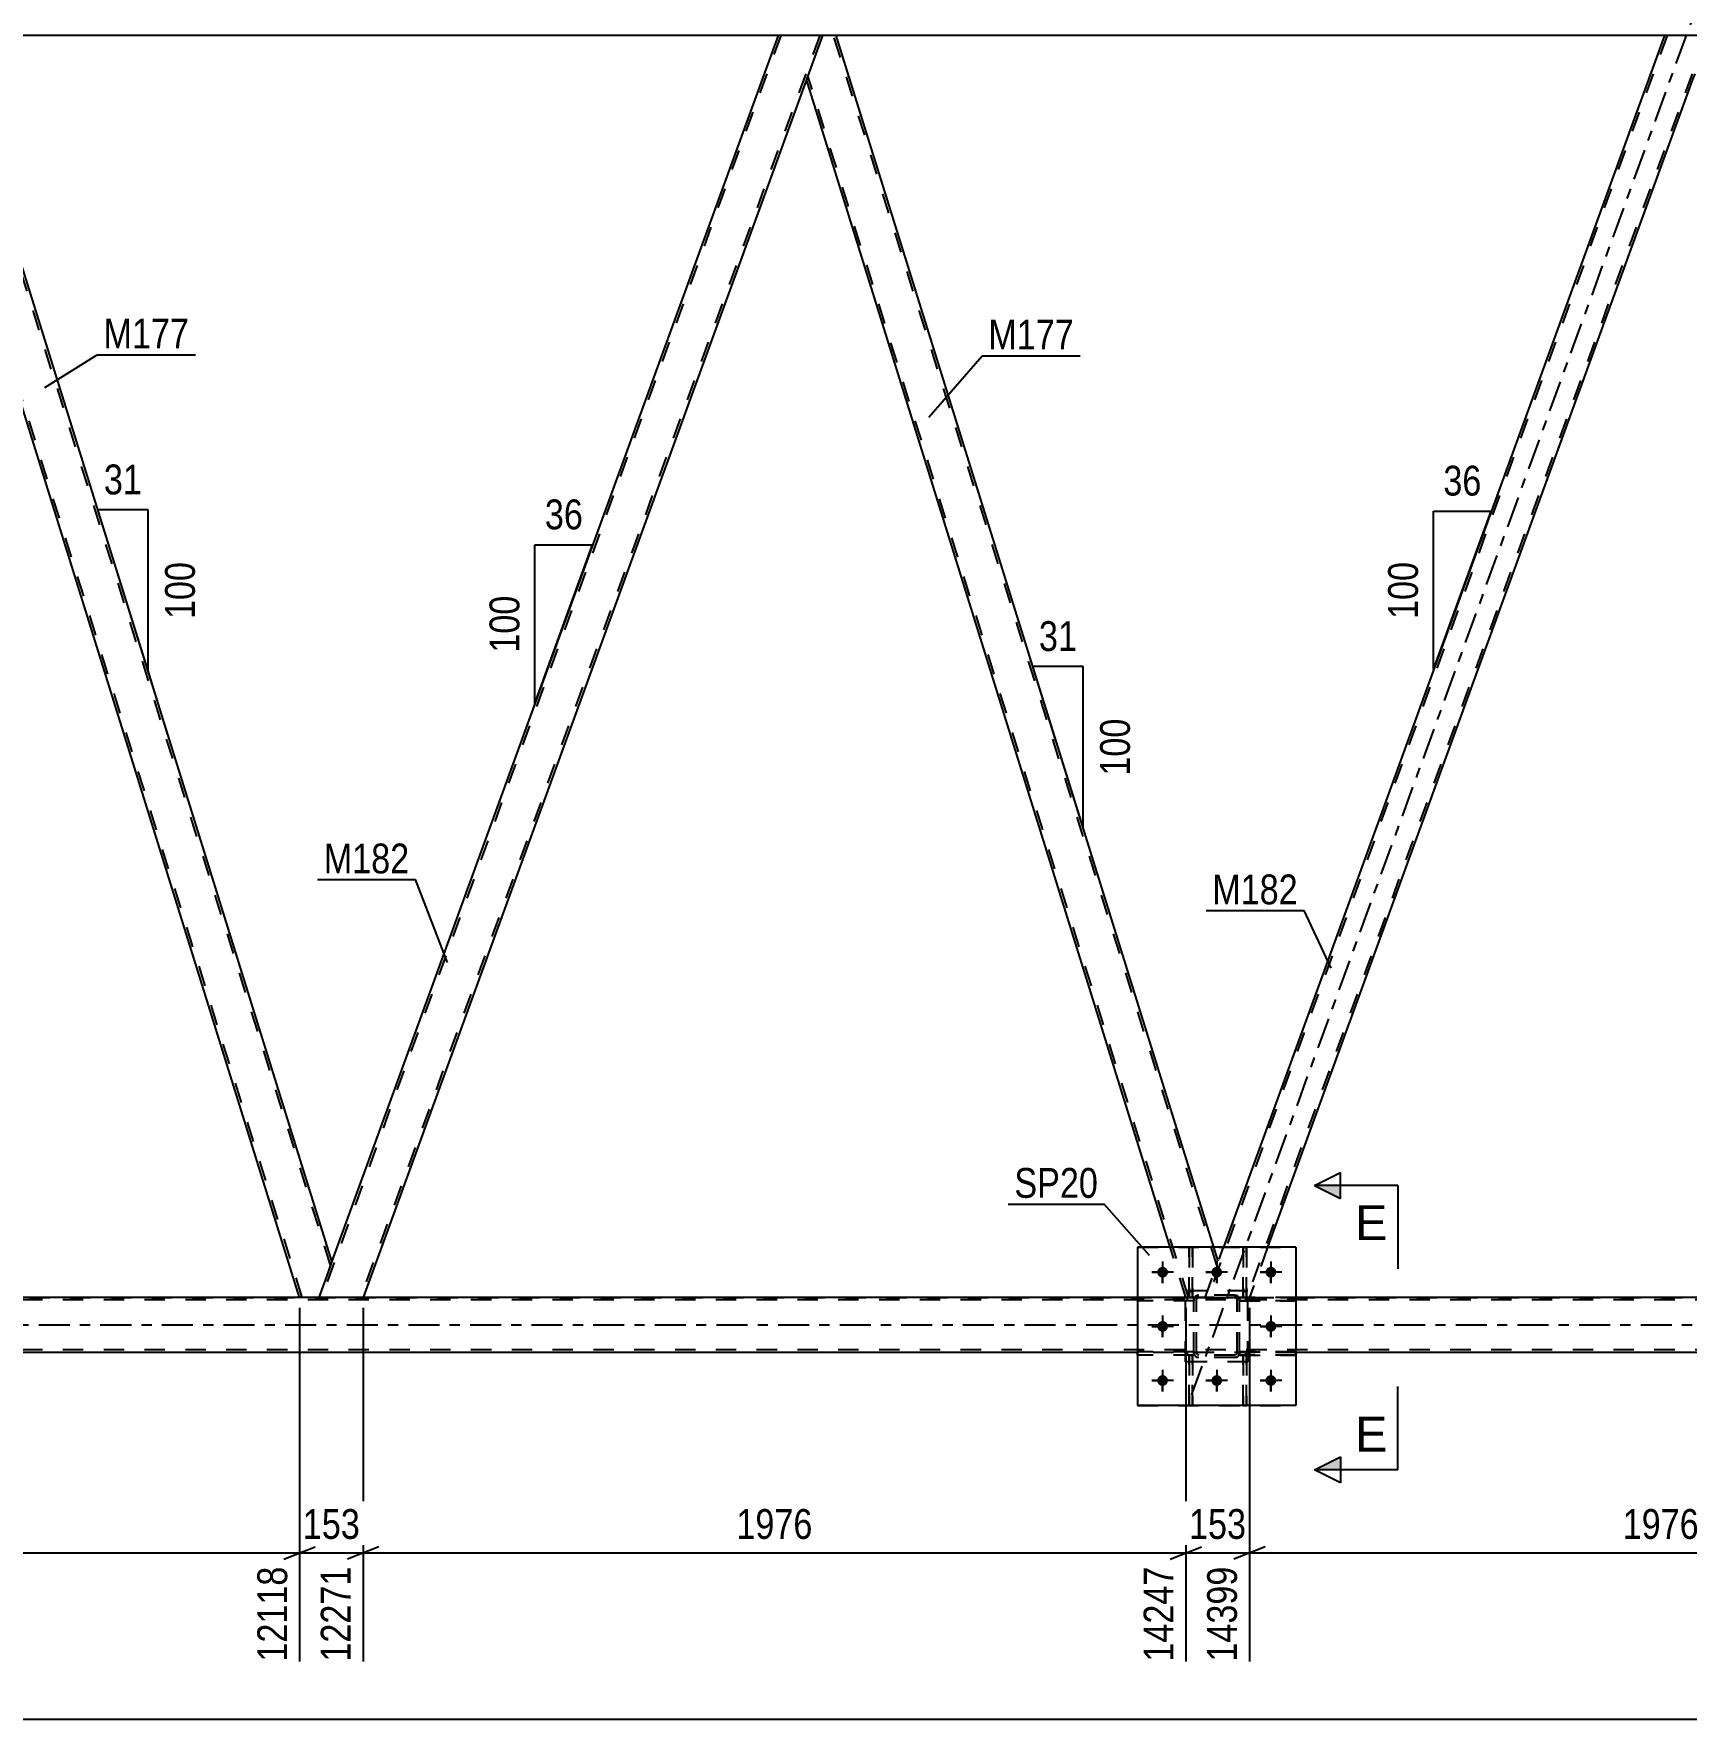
# Model space of a CAD drawing. Header units: millimetres. Extents: x 0 to 841, y 0 to 594.
# Drawn here: x 487.8 to 646.5, y 294.1 to 456 of the extents above; entities that cross this region are included whole.
import ezdxf

# ---------------------------------------------------------------- set-up
doc = ezdxf.new("R2010")
doc.units = ezdxf.units.MM
doc.linetypes.add('DXK_LINE_DOT2', pattern=[3.9198, 1.9599, -1.9599])
doc.linetypes.add('DXK_LINE_DOT3', pattern=[5.9187, 2.979, -0.9799, 0.9799, -0.9799])
doc.styles.add('Arial', font='ARIAL.TTF', dxfattribs={"height": 0.2})
doc.styles.add('Arial Narrow', font='ARIALN.TTF', dxfattribs={"height": 0.2})

# ---------------------------------------------------------------- blocks, each defined once
blk = doc.blocks.new('Part-814521729-3732 - 3269')
at = {"color": 7, "linetype": 'DXK_LINE_DOT3'}
blk.add_line((599.02, 325.23), (649.98, 465.25), dxfattribs=at)
at = {"color": 7, "linetype": 'DXK_LINE_DOT2'}
for p, q in [((644.69, 455.85), (600.57, 334.63)), ((648.43, 455.85), (604.31, 334.63)), ((648.69, 455.85), (647.14, 451.6)), ((600.31, 334.63), (602.07, 339.45)), ((606.32, 339.45), (604.57, 334.63)), ((604.57, 334.63), (600.31, 334.63))]:
    blk.add_line(p, q, dxfattribs=at)
at = {"color": 2, "linetype": 'Continuous'}
for p, q in [((644.43, 455.85), (602.07, 339.45)), ((648.69, 455.85), (644.43, 455.85)), ((647.14, 451.6), (606.32, 339.45))]:
    blk.add_line(p, q, dxfattribs=at)
blk = doc.blocks.new('Part-814521729-3477 - 3269')
at = {"color": 7, "linetype": 'DXK_LINE_DOT2'}
for p, q in [((598.78, 334.61), (598.78, 339.46)), ((598.78, 339.46), (599.1, 339.46)), ((599.1, 339.46), (599.1, 334.61)), ((598.78, 335.21), (599.1, 335.21)), ((599.1, 334.61), (598.78, 334.61))]:
    blk.add_line(p, q, dxfattribs=at)
blk = doc.blocks.new('Part-814521729-3480 - 3269')
at = {"color": 7, "linetype": 'DXK_LINE_DOT2'}
for p, q in [((603.98, 334.61), (603.98, 339.46)), ((603.98, 339.46), (604.3, 339.46)), ((604.3, 339.46), (604.3, 334.61)), ((603.98, 335.21), (604.3, 335.21)), ((604.3, 334.61), (603.98, 334.61))]:
    blk.add_line(p, q, dxfattribs=at)
blk = doc.blocks.new('Part-814521729-3491 - 3269')
at = {"color": 7, "linetype": 'DXK_LINE_DOT2'}
for p, q in [((598.78, 324.26), (598.78, 329.09)), ((598.78, 329.09), (599.1, 329.09)), ((599.1, 329.09), (599.1, 324.26)), ((598.78, 328.49), (599.1, 328.49)), ((599.1, 324.26), (598.78, 324.26))]:
    blk.add_line(p, q, dxfattribs=at)
blk = doc.blocks.new('Part-814521729-3494 - 3269')
at = {"color": 7, "linetype": 'DXK_LINE_DOT2'}
for p, q in [((603.98, 324.26), (603.98, 329.09)), ((603.98, 329.09), (604.3, 329.09)), ((604.3, 329.09), (604.3, 324.26)), ((603.98, 328.49), (604.3, 328.49)), ((604.3, 324.26), (603.98, 324.26))]:
    blk.add_line(p, q, dxfattribs=at)
blk = doc.blocks.new('Part-814521729-3647 - 3269')
at = {"color": 7, "linetype": 'DXK_LINE_DOT2'}
for p, q in [((599.23, 334.37), (599.26, 334.56)), ((599.26, 334.56), (599.23, 334.37)), ((599.23, 329.33), (599.23, 334.37)), ((599.47, 334.37), (599.48, 334.47)), ((599.47, 329.33), (599.47, 334.37)), ((599.48, 334.47), (599.54, 334.54)), ((599.52, 334.82), (599.71, 334.85)), ((599.71, 334.85), (599.52, 334.82)), ((599.54, 334.54), (599.61, 334.6)), ((599.61, 334.6), (599.71, 334.61)), ((603.15, 334.85), (599.71, 334.85)), ((599.71, 334.61), (603.15, 334.61)), ((603.15, 334.85), (603.33, 334.82)), ((603.33, 334.82), (603.15, 334.85)), ((603.15, 334.61), (603.24, 334.6)), ((603.24, 334.6), (603.32, 334.54)), ((603.32, 334.54), (603.37, 334.47)), ((603.37, 334.47), (603.39, 334.37)), ((603.39, 329.33), (603.39, 334.37)), ((603.59, 334.56), (603.63, 334.37)), ((603.63, 334.37), (603.59, 334.56)), ((603.63, 329.33), (603.63, 334.37)), ((599.26, 329.15), (599.23, 329.33)), ((599.23, 329.33), (599.26, 329.15)), ((599.48, 329.24), (599.47, 329.33)), ((599.54, 329.17), (599.48, 329.24)), ((599.71, 328.85), (599.52, 328.89)), ((599.52, 328.89), (599.71, 328.85)), ((599.61, 329.11), (599.54, 329.17)), ((599.71, 329.09), (599.61, 329.11)), ((603.15, 329.09), (599.71, 329.09)), ((603.15, 328.85), (599.71, 328.85)), ((603.24, 329.11), (603.15, 329.09)), ((603.33, 328.89), (603.15, 328.85)), ((603.15, 328.85), (603.33, 328.89)), ((603.32, 329.17), (603.24, 329.11)), ((603.37, 329.24), (603.32, 329.17)), ((603.39, 329.33), (603.37, 329.24)), ((603.63, 329.33), (603.59, 329.15)), ((603.59, 329.15), (603.63, 329.33))]:
    blk.add_line(p, q, dxfattribs=at)
at = {"color": 7, "linetype": 'DXK_LINE_DOT3'}
blk.add_line((601.43, 331.85), (601.43, 331.85), dxfattribs=at)
at = {"color": 7, "linetype": 'DXK_LINE_DOT2'}
for centre, start, end in [((599.71, 334.37), 112.5, 157.5), ((599.71, 334.37), 112.5, 157.5), ((603.15, 334.37), 22.5, 67.5), ((603.15, 334.37), 22.5, 67.5), ((599.71, 329.33), 202.5, 247.5), ((599.71, 329.33), 202.5, 247.5), ((603.15, 329.33), 292.5, 337.5), ((603.15, 329.33), 292.5, 337.5)]:
    blk.add_arc(centre, 0.48, start, end, dxfattribs=at)
blk = doc.blocks.new('Part-814521729-3526 - 3269')
at = {"color": 7, "linetype": 'DXK_LINE_DOT2'}
for p, q in [((599.23, 334.62), (593.83, 334.62)), ((593.83, 334.3), (593.83, 334.62)), ((599.23, 334.3), (593.83, 334.3)), ((598.63, 334.3), (598.63, 334.62)), ((599.23, 334.62), (599.23, 334.3))]:
    blk.add_line(p, q, dxfattribs=at)
blk = doc.blocks.new('Part-814521729-3527 - 3269')
at = {"color": 7, "linetype": 'DXK_LINE_DOT2'}
for p, q in [((599.23, 329.42), (593.83, 329.42)), ((593.83, 329.1), (593.83, 329.42)), ((599.23, 329.1), (593.83, 329.1)), ((598.63, 329.1), (598.63, 329.42)), ((599.23, 329.42), (599.23, 329.1))]:
    blk.add_line(p, q, dxfattribs=at)
blk = doc.blocks.new('Part-814521729-3531 - 3269')
at = {"color": 7, "linetype": 'DXK_LINE_DOT2'}
for p, q in [((604.43, 335.26), (598.43, 335.26)), ((598.43, 328.46), (598.43, 335.26)), ((604.43, 328.46), (604.43, 335.26)), ((604.43, 328.46), (598.43, 328.46))]:
    blk.add_line(p, q, dxfattribs=at)
blk = doc.blocks.new('Part-814521729-3659 - 3269')
at = {"color": 7, "linetype": 'DXK_LINE_DOT2'}
for p, q in [((559.55, 455.85), (515.43, 334.63)), ((563.3, 455.85), (519.18, 334.63)), ((563.55, 455.85), (562.01, 451.6)), ((516.44, 338.1), (515.18, 334.63)), ((519.43, 334.63), (515.18, 334.63))]:
    blk.add_line(p, q, dxfattribs=at)
at = {"color": 2, "linetype": 'Continuous'}
for p, q in [((559.3, 455.85), (516.44, 338.1)), ((563.55, 455.85), (559.3, 455.85)), ((562.01, 451.6), (519.43, 334.63))]:
    blk.add_line(p, q, dxfattribs=at)
blk = doc.blocks.new('Part-814521729-3695 - 3269')
at = {"color": 7, "linetype": 'DXK_LINE_DOT2'}
for p, q in [((603.63, 329.1), (603.63, 329.42)), ((603.63, 329.42), (609.03, 329.42)), ((609.03, 329.1), (603.63, 329.1)), ((604.23, 329.1), (604.23, 329.42)), ((609.03, 329.42), (609.03, 329.1))]:
    blk.add_line(p, q, dxfattribs=at)
blk = doc.blocks.new('Part-814521729-3562 - 3269')
at = {"color": 2, "linetype": 'Continuous'}
for p, q in [((563.55, 455.85), (562.01, 451.6)), ((564.87, 455.85), (563.55, 455.85)), ((601.15, 339.45), (564.87, 455.85)), ((596.96, 339.45), (562.01, 451.6))]:
    blk.add_line(p, q, dxfattribs=at)
at = {"color": 7, "linetype": 'DXK_LINE_DOT2'}
for p, q in [((601.44, 337.73), (564.62, 455.85)), ((598.72, 334.63), (562.14, 451.97)), ((598.47, 334.63), (596.96, 339.45)), ((601.57, 338.1), (601.15, 339.45)), ((600.31, 334.63), (601.57, 338.1)), ((598.47, 334.63), (600.31, 334.63))]:
    blk.add_line(p, q, dxfattribs=at)
blk = doc.blocks.new('Part-814521729-3649 - 3269')
at = {"color": 7, "linetype": 'DXK_LINE_DOT2'}
for p, q in [((593.83, 339.45), (609.03, 339.45)), ((593.83, 339.45), (593.83, 324.25)), ((609.03, 339.45), (609.03, 324.25)), ((593.83, 324.25), (609.03, 324.25))]:
    blk.add_line(p, q, dxfattribs=at)
blk = doc.blocks.new('Part-814521729-3574 - 3269')
at = {"color": 7, "linetype": 'DXK_LINE_DOT2'}
for p, q in [((604.3, 329.09), (603.98, 329.09)), ((603.98, 329.09), (603.98, 324.26)), ((604.3, 324.26), (604.3, 329.09)), ((603.98, 328.49), (604.3, 328.49)), ((603.98, 324.26), (604.3, 324.26))]:
    blk.add_line(p, q, dxfattribs=at)
blk = doc.blocks.new('Part-814521729-3575 - 3269')
at = {"color": 7, "linetype": 'DXK_LINE_DOT2'}
for p, q in [((609.03, 334.62), (603.63, 334.62)), ((603.63, 334.62), (603.63, 334.3)), ((603.63, 334.3), (609.03, 334.3)), ((604.23, 334.3), (604.23, 334.62)), ((609.03, 334.3), (609.03, 334.62))]:
    blk.add_line(p, q, dxfattribs=at)
blk = doc.blocks.new('Part-814521729-3576 - 3269')
at = {"color": 7, "linetype": 'DXK_LINE_DOT2'}
for p, q in [((609.03, 329.42), (603.63, 329.42)), ((603.63, 329.42), (603.63, 329.1)), ((603.63, 329.1), (609.03, 329.1)), ((604.23, 329.1), (604.23, 329.42)), ((609.03, 329.1), (609.03, 329.42))]:
    blk.add_line(p, q, dxfattribs=at)
blk = doc.blocks.new('Part-814521729-3626 - 3269')
at = {"color": 7, "linetype": 'DXK_LINE_DOT2'}
for p, q in [((603.63, 334.3), (603.63, 334.62)), ((603.63, 334.62), (609.03, 334.62)), ((609.03, 334.3), (603.63, 334.3)), ((604.23, 334.3), (604.23, 334.62)), ((609.03, 334.62), (609.03, 334.3))]:
    blk.add_line(p, q, dxfattribs=at)
blk = doc.blocks.new('Part-814521729-3636 - 3269')
at = {"color": 2, "linetype": 'Continuous'}
for p, q in [((476.87, 451.6), (478.42, 455.85)), ((479.74, 455.85), (478.42, 455.85)), ((516.44, 338.1), (479.74, 455.85)), ((513.33, 334.63), (476.87, 451.6)), ((516.17, 337.36), (515.18, 334.63)), ((516.44, 338.1), (516.17, 337.36))]:
    blk.add_line(p, q, dxfattribs=at)
at = {"color": 7, "linetype": 'DXK_LINE_DOT2'}
for p, q in [((516.3, 337.73), (479.49, 455.85)), ((513.58, 334.63), (477.01, 451.97)), ((515.18, 334.63), (513.33, 334.63))]:
    blk.add_line(p, q, dxfattribs=at)
blk = doc.blocks.new('Part-814521729-3640 - 3269')
at = {"color": 2, "linetype": 'Continuous'}
blk.add_line((604.3, 339.46), (603.98, 339.46), dxfattribs=at)
at = {"color": 7, "linetype": 'DXK_LINE_DOT2'}
for p, q in [((603.98, 339.46), (603.98, 334.61)), ((604.3, 334.61), (604.3, 339.46)), ((603.98, 335.21), (604.3, 335.21)), ((603.98, 334.61), (604.3, 334.61))]:
    blk.add_line(p, q, dxfattribs=at)
blk = doc.blocks.new('Part-814521729-3643 - 3269')
at = {"color": 2, "linetype": 'Continuous'}
blk.add_line((599.1, 339.46), (598.78, 339.46), dxfattribs=at)
at = {"color": 7, "linetype": 'DXK_LINE_DOT2'}
for p, q in [((598.78, 339.46), (598.78, 334.61)), ((599.1, 334.61), (599.1, 339.46)), ((598.78, 335.21), (599.1, 335.21)), ((598.78, 334.61), (599.1, 334.61))]:
    blk.add_line(p, q, dxfattribs=at)
blk = doc.blocks.new('Part-814521729-3654 - 3269')
at = {"color": 2, "linetype": 'Continuous'}
for p, q in [((609.03, 339.45), (593.83, 339.45)), ((593.83, 339.45), (593.83, 324.25)), ((609.03, 339.45), (609.03, 324.25)), ((609.03, 324.25), (593.83, 324.25))]:
    blk.add_line(p, q, dxfattribs=at)
blk = doc.blocks.new('Part-814521729-3660 - 3269')
at = {"color": 7, "linetype": 'DXK_LINE_DOT2'}
for p, q in [((599.23, 329.42), (593.83, 329.42)), ((593.83, 329.42), (593.83, 329.1)), ((599.23, 329.1), (593.83, 329.1)), ((598.63, 329.1), (598.63, 329.42)), ((599.23, 329.1), (599.23, 329.42))]:
    blk.add_line(p, q, dxfattribs=at)
blk = doc.blocks.new('Part-814521729-3675 - 3269')
at = {"color": 2, "linetype": 'Continuous'}
for p, q in [((559.3, 455.85), (479.74, 455.85)), ((644.43, 455.85), (564.87, 455.85))]:
    blk.add_line(p, q, dxfattribs=at)
at = {"color": 7, "linetype": 'DXK_LINE_DOT2'}
for p, q in [((564.87, 455.85), (559.3, 455.85)), ((650.01, 455.85), (644.43, 455.85))]:
    blk.add_line(p, q, dxfattribs=at)
blk = doc.blocks.new('Part-814521729-3697 - 3269')
at = {"color": 7, "linetype": 'DXK_LINE_DOT2'}
for p, q in [((599.23, 334.37), (599.26, 334.56)), ((599.26, 334.56), (599.23, 334.37)), ((599.23, 329.33), (599.23, 334.37)), ((599.47, 334.37), (599.48, 334.47)), ((599.47, 329.33), (599.47, 334.37)), ((599.48, 334.47), (599.54, 334.54)), ((599.52, 334.82), (599.71, 334.85)), ((599.71, 334.85), (599.52, 334.82)), ((599.54, 334.54), (599.61, 334.6)), ((599.61, 334.6), (599.71, 334.61)), ((603.15, 334.85), (599.71, 334.85)), ((599.71, 334.61), (603.15, 334.61)), ((603.15, 334.85), (603.33, 334.82)), ((603.33, 334.82), (603.15, 334.85)), ((603.15, 334.61), (603.24, 334.6)), ((603.24, 334.6), (603.32, 334.54)), ((603.32, 334.54), (603.37, 334.47)), ((603.37, 334.47), (603.39, 334.37)), ((603.39, 329.33), (603.39, 334.37)), ((603.59, 334.56), (603.63, 334.37)), ((603.63, 334.37), (603.59, 334.56)), ((603.63, 329.33), (603.63, 334.37)), ((599.26, 329.15), (599.23, 329.33)), ((599.23, 329.33), (599.26, 329.15)), ((599.48, 329.24), (599.47, 329.33)), ((599.54, 329.17), (599.48, 329.24)), ((599.71, 328.85), (599.52, 328.89)), ((599.52, 328.89), (599.71, 328.85)), ((599.61, 329.11), (599.54, 329.17)), ((599.71, 329.09), (599.61, 329.11)), ((603.15, 329.09), (599.71, 329.09)), ((603.15, 328.85), (599.71, 328.85)), ((603.24, 329.11), (603.15, 329.09)), ((603.33, 328.89), (603.15, 328.85)), ((603.15, 328.85), (603.33, 328.89)), ((603.32, 329.17), (603.24, 329.11)), ((603.37, 329.24), (603.32, 329.17)), ((603.39, 329.33), (603.37, 329.24)), ((603.63, 329.33), (603.59, 329.15)), ((603.59, 329.15), (603.63, 329.33))]:
    blk.add_line(p, q, dxfattribs=at)
at = {"color": 7, "linetype": 'DXK_LINE_DOT3'}
blk.add_line((601.43, 331.85), (601.43, 331.85), dxfattribs=at)
at = {"color": 7, "linetype": 'DXK_LINE_DOT2'}
for centre, start, end in [((599.71, 334.37), 112.5, 157.5), ((599.71, 334.37), 112.5, 157.5), ((603.15, 334.37), 22.5, 67.5), ((603.15, 334.37), 22.5, 67.5), ((599.71, 329.33), 202.5, 247.5), ((599.71, 329.33), 202.5, 247.5), ((603.15, 329.33), 292.5, 337.5), ((603.15, 329.33), 292.5, 337.5)]:
    blk.add_arc(centre, 0.48, start, end, dxfattribs=at)
blk = doc.blocks.new('Part-814521729-3698 - 3269')
at = {"color": 7, "linetype": 'DXK_LINE_DOT2'}
for p, q in [((604.43, 335.26), (598.43, 335.26)), ((598.43, 328.46), (598.43, 335.26)), ((604.43, 328.46), (604.43, 335.26)), ((604.43, 328.46), (598.43, 328.46))]:
    blk.add_line(p, q, dxfattribs=at)
blk = doc.blocks.new('Part-814521729-3705 - 3269')
at = {"color": 7, "linetype": 'DXK_LINE_DOT2'}
for p, q in [((599.1, 329.09), (598.78, 329.09)), ((598.78, 329.09), (598.78, 324.26)), ((599.1, 324.26), (599.1, 329.09)), ((598.78, 328.49), (599.1, 328.49)), ((598.78, 324.26), (599.1, 324.26))]:
    blk.add_line(p, q, dxfattribs=at)
blk = doc.blocks.new('Bolt-814521729-3713 - 3269')
at = {"color": 1, "linetype": 'Continuous'}
for p, q in [((595.19, 337.05), (595.88, 337.05)), ((596.23, 338.09), (596.23, 337.4)), ((597.27, 337.05), (596.57, 337.05)), ((600.39, 337.05), (601.08, 337.05)), ((601.43, 338.09), (601.43, 337.4)), ((602.47, 337.05), (601.77, 337.05)), ((605.59, 337.05), (606.28, 337.05)), ((606.63, 338.09), (606.63, 337.4)), ((607.67, 337.05), (606.97, 337.05)), ((596.23, 336.01), (596.23, 336.71)), ((601.43, 336.01), (601.43, 336.71)), ((606.63, 336.01), (606.63, 336.71)), ((596.23, 332.89), (596.23, 332.2)), ((606.63, 332.89), (606.63, 332.2)), ((595.19, 331.85), (595.88, 331.85)), ((596.23, 330.81), (596.23, 331.51)), ((597.27, 331.85), (596.57, 331.85)), ((605.59, 331.85), (606.28, 331.85)), ((606.63, 330.81), (606.63, 331.51)), ((607.67, 331.85), (606.97, 331.85)), ((596.23, 327.69), (596.23, 327)), ((601.43, 327.69), (601.43, 327)), ((606.63, 327.69), (606.63, 327)), ((595.19, 326.65), (595.88, 326.65)), ((596.23, 325.61), (596.23, 326.31)), ((597.27, 326.65), (596.57, 326.65)), ((600.39, 326.65), (601.08, 326.65)), ((601.43, 325.61), (601.43, 326.31)), ((602.47, 326.65), (601.77, 326.65)), ((605.59, 326.65), (606.28, 326.65)), ((606.63, 325.61), (606.63, 326.31)), ((607.67, 326.65), (606.97, 326.65))]:
    blk.add_line(p, q, dxfattribs=at)
blk = doc.blocks.new('Bolt-814521729-3714 - 3269')
at = {"linetype": 'Continuous'}
for points in [[(596.75, 337.05, -1), (595.71, 337.05, -1)], [(601.95, 337.05, -1), (600.91, 337.05, -1)], [(607.15, 337.05, -1), (606.11, 337.05, -1)], [(596.75, 331.85, -1), (595.71, 331.85, -1)], [(607.15, 331.85, -1), (606.11, 331.85, -1)], [(596.75, 326.65, -1), (595.71, 326.65, -1)], [(601.95, 326.65, -1), (600.91, 326.65, -1)], [(607.15, 326.65, -1), (606.11, 326.65, -1)]]:
    blk.add_hatch(color=1, dxfattribs=at).paths.add_polyline_path(points)
at = {"color": 1, "linetype": 'Continuous'}
for p, q in [((597.27, 337.05), (595.19, 337.05)), ((596.23, 338.09), (596.23, 336.01)), ((602.47, 337.05), (600.39, 337.05)), ((601.43, 338.09), (601.43, 336.01)), ((607.67, 337.05), (605.59, 337.05)), ((606.63, 338.09), (606.63, 336.01)), ((596.23, 332.89), (596.23, 330.81)), ((606.63, 332.89), (606.63, 330.81)), ((597.27, 331.85), (595.19, 331.85)), ((607.67, 331.85), (605.59, 331.85)), ((596.23, 327.69), (596.23, 325.61)), ((601.43, 327.69), (601.43, 325.61)), ((606.63, 327.69), (606.63, 325.61)), ((597.27, 326.65), (595.19, 326.65)), ((602.47, 326.65), (600.39, 326.65)), ((607.67, 326.65), (605.59, 326.65))]:
    blk.add_line(p, q, dxfattribs=at)
blk = doc.blocks.new('Part-814521729-3747 - 3269')
at = {"color": 7, "linetype": 'DXK_LINE_DOT2'}
for p, q in [((743.42, 334.39), (68.04, 334.39)), ((338.42, 334.63), (743.42, 334.63)), ((609.03, 334.63), (593.83, 334.63)), ((743.42, 329.59), (68.04, 329.59)), ((609.03, 329.35), (338.42, 329.35))]:
    blk.add_line(p, q, dxfattribs=at)
at = {"color": 2, "linetype": 'Continuous'}
for p, q in [((593.83, 334.63), (353.62, 334.63)), ((743.42, 334.63), (609.03, 334.63)), ((593.83, 329.35), (353.62, 329.35)), ((743.42, 329.35), (609.03, 329.35))]:
    blk.add_line(p, q, dxfattribs=at)
at = {"color": 7, "linetype": 'DXK_LINE_DOT3'}
blk.add_line((68.04, 331.99), (743.42, 331.99), dxfattribs=at)
blk = doc.blocks.new('Part-814521729-3748 - 3269')
at = {"color": 7, "linetype": 'DXK_LINE_DOT2'}
for p, q in [((599.23, 334.62), (593.83, 334.62)), ((593.83, 334.62), (593.83, 334.3)), ((599.23, 334.3), (593.83, 334.3)), ((598.63, 334.3), (598.63, 334.62)), ((599.23, 334.3), (599.23, 334.62))]:
    blk.add_line(p, q, dxfattribs=at)
blk = doc.blocks.new('StraightDimension-814521729-12500 - 3269')
at = {"color": 7, "linetype": 'Continuous'}
for p, q in [((519.43, 333.63), (519.43, 299.65)), ((598.47, 333.63), (598.47, 299.65)), ((520.93, 310.69), (517.93, 309.49)), ((519.43, 310.09), (598.47, 310.09)), ((596.97, 309.49), (599.97, 310.69))]:
    blk.add_line(p, q, dxfattribs=at)
at = {"color": 0}
blk.add_wipeout([(563.21, 310.84), (563.21, 315.04), (554.69, 315.04), (554.69, 310.84)], dxfattribs=at)
at = {"color": 0, "linetype": 'Continuous'}
blk.add_wipeout([(597.87, 309.39), (593.67, 309.39), (593.67, 299.05), (597.87, 299.05)], dxfattribs=at)
at = {"color": 3, "style": 'Arial Narrow'}
blk.add_text('1976', height=2.863, dxfattribs=at).set_placement((555.29, 311.44))
at = {"color": 3, "linetype": 'Continuous', "style": 'Arial Narrow'}
blk.add_text('14247', height=2.863, rotation=90.0002, dxfattribs=at).set_placement((597.27, 299.65))
blk = doc.blocks.new('StraightDimension-814521729-4563 - 3269')
at = {"color": 7, "linetype": 'Continuous'}
blk.add_line((57.18, 294.11), (795.15, 294.11), dxfattribs=at)
blk = doc.blocks.new('AngleDimension-814521729-3783 - 3269')
at = {"color": 7, "linetype": 'Continuous'}
for p, q in [((622.26, 410.15), (627.8, 410.15)), ((622.26, 394.93), (627.8, 410.15)), ((622.26, 394.93), (622.26, 410.15)), ((624.1, 399.99), (627.8, 410.15))]:
    blk.add_line(p, q, dxfattribs=at)
at = {"color": 0}
for points in [[(627.46, 411.05), (627.46, 415.25), (622.6, 415.25), (622.6, 411.05)], [(621.36, 405.88), (617.16, 405.88), (617.16, 399.2), (621.36, 399.2)]]:
    blk.add_wipeout(points, dxfattribs=at)
at = {"color": 3, "style": 'Arial Narrow'}
blk.add_text('36', height=2.863, dxfattribs=at).set_placement((623.2, 411.65))
blk.add_text('100', height=2.863, rotation=90.0002, dxfattribs=at).set_placement((620.76, 399.8))
blk = doc.blocks.new('AngleDimension-814521729-3797 - 3269')
at = {"color": 7, "linetype": 'Continuous'}
for p, q in [((586.02, 387.98), (583.77, 395.22)), ((588.59, 395.22), (583.77, 395.22)), ((588.59, 379.76), (583.77, 395.22)), ((588.59, 379.76), (588.59, 395.22))]:
    blk.add_line(p, q, dxfattribs=at)
at = {"color": 0}
for points in [[(588.61, 396.12), (588.61, 400.32), (583.75, 400.32), (583.75, 396.12)], [(593.69, 390.83), (589.49, 390.83), (589.49, 384.15), (593.69, 384.15)]]:
    blk.add_wipeout(points, dxfattribs=at)
at = {"color": 3, "style": 'Arial Narrow'}
blk.add_text('31', height=2.863, dxfattribs=at).set_placement((584.35, 396.72))
blk.add_text('100', height=2.863, rotation=90.0002, dxfattribs=at).set_placement((593.09, 384.75))
blk = doc.blocks.new('AngleDimension-814521729-3811 - 3269')
at = {"color": 7, "linetype": 'Continuous'}
for p, q in [((535.94, 406.91), (541.48, 406.91)), ((535.94, 391.69), (541.48, 406.91)), ((535.94, 391.69), (535.94, 406.91)), ((538.52, 398.77), (541.48, 406.91))]:
    blk.add_line(p, q, dxfattribs=at)
at = {"color": 0}
for points in [[(541.14, 407.81), (541.14, 412.01), (536.29, 412.01), (536.29, 407.81)], [(535.04, 402.64), (530.84, 402.64), (530.84, 395.96), (535.04, 395.96)]]:
    blk.add_wipeout(points, dxfattribs=at)
at = {"color": 3, "style": 'Arial Narrow'}
blk.add_text('36', height=2.863, dxfattribs=at).set_placement((536.89, 408.41))
blk.add_text('100', height=2.863, rotation=90.0002, dxfattribs=at).set_placement((534.44, 396.56))
blk = doc.blocks.new('StraightDimension-814521729-12499 - 3269')
at = {"color": 7, "linetype": 'Continuous'}
for p, q in [((598.47, 333.63), (598.47, 299.65)), ((604.57, 333.63), (604.57, 299.65)), ((596.97, 309.49), (599.97, 310.69)), ((598.47, 310.09), (604.57, 310.09)), ((606.07, 310.69), (603.07, 309.49))]:
    blk.add_line(p, q, dxfattribs=at)
at = {"color": 0}
blk.add_wipeout([(604.86, 310.84), (604.86, 315.04), (598.17, 315.04), (598.17, 310.84)], dxfattribs=at)
at = {"color": 0, "linetype": 'Continuous'}
blk.add_wipeout([(603.97, 309.39), (599.77, 309.39), (599.77, 299.05), (603.97, 299.05)], dxfattribs=at)
at = {"color": 3, "style": 'Arial Narrow'}
blk.add_text('153', height=2.863, dxfattribs=at).set_placement((598.77, 311.44))
at = {"color": 3, "linetype": 'Continuous', "style": 'Arial Narrow'}
blk.add_text('14399', height=2.863, rotation=90.0002, dxfattribs=at).set_placement((603.37, 299.65))
blk = doc.blocks.new('AngleDimension-814521729-3825 - 3269')
at = {"color": 7, "linetype": 'Continuous'}
for p, q in [((498.77, 410.27), (493.95, 410.27)), ((498.77, 394.8), (493.95, 410.27)), ((498.77, 394.8), (498.77, 410.27)), ((500.68, 388.67), (498.77, 394.8))]:
    blk.add_line(p, q, dxfattribs=at)
at = {"color": 0}
for points in [[(498.78, 411.17), (498.78, 415.37), (493.93, 415.37), (493.93, 411.17)], [(503.87, 405.88), (499.67, 405.88), (499.67, 399.19), (503.87, 399.19)]]:
    blk.add_wipeout(points, dxfattribs=at)
at = {"color": 3, "style": 'Arial Narrow'}
blk.add_text('31', height=2.863, dxfattribs=at).set_placement((494.53, 411.77))
blk.add_text('100', height=2.863, rotation=90.0002, dxfattribs=at).set_placement((503.27, 399.79))
blk = doc.blocks.new('StraightDimension-814521729-12498 - 3269')
at = {"color": 7, "linetype": 'Continuous'}
for p, q in [((604.57, 333.63), (604.57, 299.65)), ((683.6, 333.63), (683.6, 299.65)), ((606.07, 310.69), (603.07, 309.49)), ((604.57, 310.09), (683.6, 310.09)), ((682.1, 309.49), (685.1, 310.69))]:
    blk.add_line(p, q, dxfattribs=at)
at = {"color": 0}
blk.add_wipeout([(648.34, 310.84), (648.34, 315.04), (639.83, 315.04), (639.83, 310.84)], dxfattribs=at)
at = {"color": 0, "linetype": 'Continuous'}
blk.add_wipeout([(683, 309.39), (678.8, 309.39), (678.8, 299.05), (683, 299.05)], dxfattribs=at)
at = {"color": 3, "style": 'Arial Narrow'}
blk.add_text('1976', height=2.863, dxfattribs=at).set_placement((640.43, 311.44))
at = {"color": 3, "linetype": 'Continuous', "style": 'Arial Narrow'}
blk.add_text('16375', height=2.863, rotation=90.0002, dxfattribs=at).set_placement((682.4, 299.65))
blk = doc.blocks.new('StraightDimension-814521729-12501 - 3269')
at = {"color": 7, "linetype": 'Continuous'}
for p, q in [((513.33, 333.63), (513.33, 299.65)), ((519.43, 333.63), (519.43, 299.65)), ((511.83, 309.49), (514.83, 310.69)), ((513.33, 310.09), (519.43, 310.09)), ((520.93, 310.69), (517.93, 309.49))]:
    blk.add_line(p, q, dxfattribs=at)
at = {"color": 0}
blk.add_wipeout([(519.72, 310.84), (519.72, 315.04), (513.04, 315.04), (513.04, 310.84)], dxfattribs=at)
at = {"color": 0, "linetype": 'Continuous'}
blk.add_wipeout([(518.83, 309.39), (514.63, 309.39), (514.63, 299.05), (518.83, 299.05)], dxfattribs=at)
at = {"color": 3, "style": 'Arial Narrow'}
blk.add_text('153', height=2.863, dxfattribs=at).set_placement((513.64, 311.44))
at = {"color": 3, "linetype": 'Continuous', "style": 'Arial Narrow'}
blk.add_text('12271', height=2.863, rotation=90.0002, dxfattribs=at).set_placement((518.23, 299.65))
blk = doc.blocks.new('StraightDimension-814521729-12502 - 3269')
at = {"color": 7, "linetype": 'Continuous'}
for p, q in [((434.3, 333.63), (434.3, 299.65)), ((513.33, 333.63), (513.33, 299.65)), ((435.8, 310.69), (432.8, 309.49)), ((434.3, 310.09), (513.33, 310.09)), ((511.83, 309.49), (514.83, 310.69))]:
    blk.add_line(p, q, dxfattribs=at)
at = {"color": 0}
blk.add_wipeout([(478.07, 310.84), (478.07, 315.04), (469.56, 315.04), (469.56, 310.84)], dxfattribs=at)
at = {"color": 0, "linetype": 'Continuous'}
blk.add_wipeout([(512.73, 309.39), (508.53, 309.39), (508.53, 299.05), (512.73, 299.05)], dxfattribs=at)
at = {"color": 3, "style": 'Arial Narrow'}
blk.add_text('1976', height=2.863, dxfattribs=at).set_placement((470.16, 311.44))
at = {"color": 3, "linetype": 'Continuous', "style": 'Arial Narrow'}
blk.add_text('12118', height=2.863, rotation=90.0002, dxfattribs=at).set_placement((512.13, 299.65))
blk = doc.blocks.new('SectionMark-814521729-4887 - 3269')
at = {"linetype": 'Continuous'}
for points in [[(613.33, 345.39), (613.33, 344.14), (610.83, 345.39)], [(613.33, 319.33), (613.33, 318.08), (610.83, 318.08)]]:
    blk.add_hatch(color=6, dxfattribs=at).paths.add_polyline_path(points)
at = {"color": 6, "linetype": 'Continuous'}
for p, q in [((610.83, 345.39), (613.33, 346.64)), ((613.33, 344.14), (613.33, 346.64)), ((618.83, 345.39), (610.83, 345.39)), ((610.83, 345.39), (613.33, 344.14)), ((618.83, 345.39), (618.83, 337.39)), ((618.83, 318.08), (618.83, 326.08)), ((610.83, 318.08), (613.33, 319.33)), ((613.33, 319.33), (613.33, 316.83)), ((618.83, 318.08), (610.83, 318.08)), ((613.33, 316.83), (610.83, 318.08))]:
    blk.add_line(p, q, dxfattribs=at)
at = {"color": 0, "linetype": 'Continuous'}
for points in [[(617.83, 340.14), (617.83, 343.64), (614.72, 343.64), (614.72, 340.14)], [(617.83, 319.83), (617.83, 323.33), (614.72, 323.33), (614.72, 319.83)]]:
    blk.add_wipeout(points, dxfattribs=at)
at = {"color": 3, "linetype": 'Continuous', "style": 'Arial'}
for p in [(614.72, 340.14), (614.72, 319.83)]:
    blk.add_text('E', height=3.34, dxfattribs=at).set_placement(p)
blk = doc.blocks.new('Mark-814521729-3728 - 3269')
at = {"color": 0}
blk.add_wipeout([(609.23, 372.39), (609.23, 375.39), (601, 375.39), (601, 372.39)], dxfattribs=at)
blk.add_wipeout([(609.23, 372.39), (609.23, 375.39), (601, 375.39), (601, 372.39)], dxfattribs=at)
at = {"color": 30, "linetype": 'Continuous'}
for p in [(600.4, 371.79), (612.41, 366.27)]:
    blk.add_line(p, (609.83, 371.79), dxfattribs=at)
at = {"color": 3, "style": 'Arial Narrow'}
blk.add_text('M182', height=2.863, dxfattribs=at).set_placement((601, 372.39))
blk = doc.blocks.new('Mark-814521729-3558 - 3269')
at = {"color": 0}
blk.add_wipeout([(587.72, 425.68), (587.72, 428.68), (579.49, 428.68), (579.49, 425.68)], dxfattribs=at)
blk.add_wipeout([(587.72, 425.68), (587.72, 428.68), (579.49, 428.68), (579.49, 425.68)], dxfattribs=at)
at = {"color": 30, "linetype": 'Continuous'}
for p, q in [((573.77, 419.17), (578.89, 425.08)), ((578.89, 425.08), (588.32, 425.08))]:
    blk.add_line(p, q, dxfattribs=at)
at = {"color": 3, "style": 'Arial Narrow'}
blk.add_text('M177', height=2.863, dxfattribs=at).set_placement((579.49, 425.68))
blk = doc.blocks.new('Mark-814521729-3632 - 3269')
at = {"color": 0}
blk.add_wipeout([(502.72, 425.78), (502.72, 428.78), (494.49, 428.78), (494.49, 425.78)], dxfattribs=at)
blk.add_wipeout([(502.72, 425.78), (502.72, 428.78), (494.49, 428.78), (494.49, 425.78)], dxfattribs=at)
at = {"color": 30, "linetype": 'Continuous'}
for p, q in [((488.85, 422.03), (493.89, 425.18)), ((493.89, 425.18), (503.32, 425.18))]:
    blk.add_line(p, q, dxfattribs=at)
at = {"color": 3, "style": 'Arial Narrow'}
blk.add_text('M177', height=2.863, dxfattribs=at).set_placement((494.49, 425.78))
blk = doc.blocks.new('Mark-814521729-3650 - 3269')
at = {"color": 0}
blk.add_wipeout([(590.03, 344.2), (590.03, 347.2), (581.99, 347.2), (581.99, 344.2)], dxfattribs=at)
blk.add_wipeout([(590.03, 344.2), (590.03, 347.2), (581.99, 347.2), (581.99, 344.2)], dxfattribs=at)
at = {"color": 30, "linetype": 'Continuous'}
for p in [(581.39, 343.6), (594.98, 338.66)]:
    blk.add_line(p, (590.63, 343.6), dxfattribs=at)
at = {"color": 3, "style": 'Arial Narrow'}
blk.add_text('SP20', height=2.863, dxfattribs=at).set_placement((581.99, 344.2))
blk = doc.blocks.new('Mark-814521729-3655 - 3269')
at = {"color": 0}
blk.add_wipeout([(523.87, 375.36), (523.87, 378.36), (515.65, 378.36), (515.65, 375.36)], dxfattribs=at)
blk.add_wipeout([(523.87, 375.36), (523.87, 378.36), (515.65, 378.36), (515.65, 375.36)], dxfattribs=at)
at = {"color": 30, "linetype": 'Continuous'}
for p in [(515.05, 374.76), (527.52, 366.79)]:
    blk.add_line(p, (524.47, 374.76), dxfattribs=at)
at = {"color": 3, "style": 'Arial Narrow'}
blk.add_text('M182', height=2.863, dxfattribs=at).set_placement((515.65, 375.36))

msp = doc.modelspace()

# ---------------------------------------------------------------- block references
for name in ['Part-814521729-3732 - 3269', 'Part-814521729-3675 - 3269', 'Part-814521729-3636 - 3269', 'Part-814521729-3659 - 3269', 'Part-814521729-3562 - 3269', 'Part-814521729-3649 - 3269', 'Part-814521729-3654 - 3269', 'Part-814521729-3477 - 3269', 'Part-814521729-3643 - 3269', 'Part-814521729-3480 - 3269', 'Part-814521729-3640 - 3269', 'Bolt-814521729-3713 - 3269', 'Bolt-814521729-3714 - 3269', 'Part-814521729-3531 - 3269', 'Part-814521729-3698 - 3269', 'Part-814521729-3747 - 3269', 'Part-814521729-3526 - 3269', 'Part-814521729-3748 - 3269', 'Part-814521729-3647 - 3269', 'Part-814521729-3697 - 3269', 'Part-814521729-3575 - 3269', 'Part-814521729-3626 - 3269', 'Part-814521729-3527 - 3269', 'Part-814521729-3660 - 3269', 'Part-814521729-3491 - 3269', 'Part-814521729-3705 - 3269', 'Part-814521729-3695 - 3269', 'Part-814521729-3576 - 3269', 'Part-814521729-3494 - 3269', 'Part-814521729-3574 - 3269']:
    msp.add_blockref(name, (0, 0))

# ---------------------------------------------------------------- next in the draw order: block references
msp.add_blockref('StraightDimension-814521729-12500 - 3269', (0, 0))

# ---------------------------------------------------------------- next in the draw order: block references
msp.add_blockref('StraightDimension-814521729-4563 - 3269', (0, 0))

# ---------------------------------------------------------------- next in the draw order: block references
for name in ['Mark-814521729-3632 - 3269', 'Mark-814521729-3558 - 3269', 'AngleDimension-814521729-3825 - 3269', 'AngleDimension-814521729-3783 - 3269', 'AngleDimension-814521729-3811 - 3269', 'AngleDimension-814521729-3797 - 3269', 'Mark-814521729-3655 - 3269', 'Mark-814521729-3728 - 3269', 'Mark-814521729-3650 - 3269', 'StraightDimension-814521729-12501 - 3269', 'StraightDimension-814521729-12499 - 3269']:
    msp.add_blockref(name, (0, 0))

# ---------------------------------------------------------------- next in the draw order: block references
for name in ['StraightDimension-814521729-12502 - 3269', 'StraightDimension-814521729-12498 - 3269']:
    msp.add_blockref(name, (0, 0))

# ---------------------------------------------------------------- next in the draw order: block references
msp.add_blockref('SectionMark-814521729-4887 - 3269', (0, 0))

doc.saveas('drawing.dxf')
